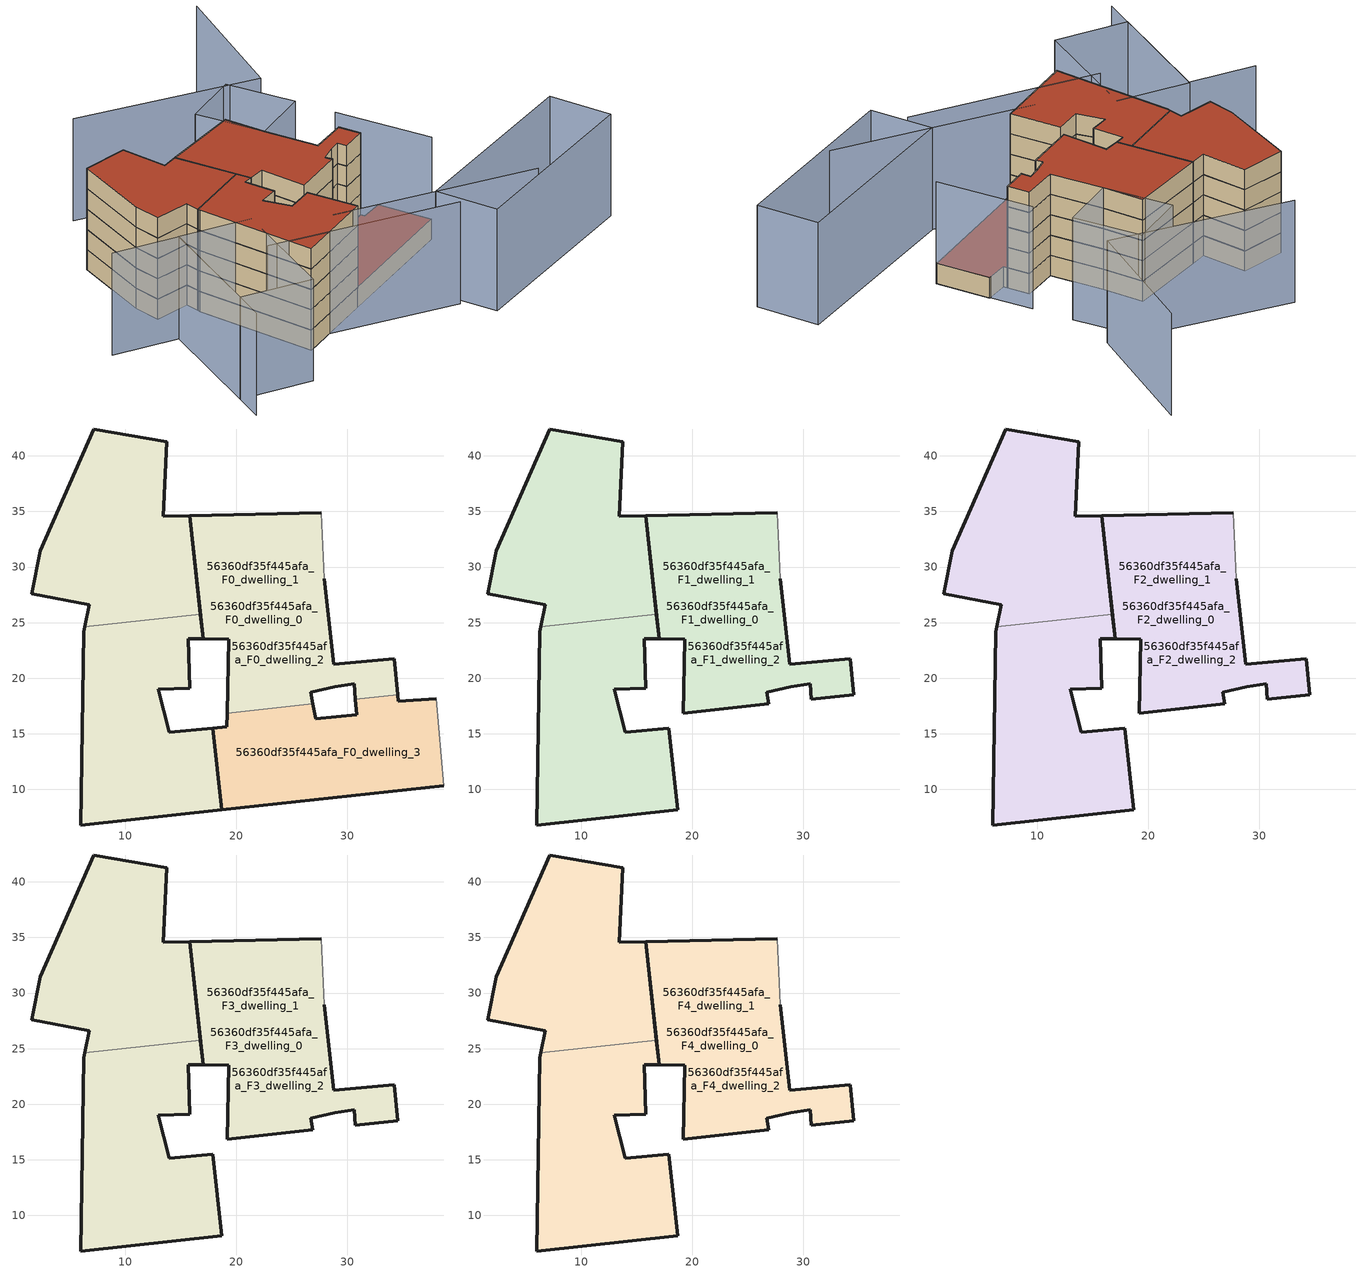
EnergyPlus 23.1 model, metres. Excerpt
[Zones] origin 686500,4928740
56360df35f445afa_F0_dwelling_0
 floor ground (EU_floor_Construction): 34.51,18.5 34.19,21.73 28.77,21.23 27.92,28.93 27.64,34.86 15.82,34.63 16.78,25.75 16.78,25.74 17.01,23.55 19.3,23.52 19.18,16.85 26.89,17.68 26.68,18.71 28.84,19.24 30.59,19.48 30.72,18.09 z0; 16.78,25.75 15.82,34.63 16.78,25.74 z0; 16.78,25.74 15.82,34.63 13.43,34.58 13.75,41.25 7.18,42.41 2.34,31.47 1.58,27.59 6.75,26.58 6.37,24.62 z0
 wall outside (EU_wall_Construction): 6.37,24.62 6.75,26.58 1.58,27.59 2.34,31.47 7.18,42.41 13.75,41.25 13.43,34.58 15.82,34.63 16.78,25.75 z0:3
 wall to 56360df35f445afa_F0_dwelling_1 (EU_wall_Construction): 16.78,25.74 6.37,24.62 z0:3
56360df35f445afa_F0_dwelling_1
 floor ground (EU_floor_Construction): 34.51,18.5 34.19,21.73 28.77,21.23 27.92,28.93 27.64,34.86 15.82,34.63 16.78,25.74 16.78,25.75 17.01,23.55 19.3,23.52 19.18,16.85 26.89,17.68 26.68,18.71 28.84,19.24 30.59,19.48 30.72,18.09 z0; 17.01,23.55 16.78,25.75 16.78,25.74 z0; 18.67,8.16 17.88,15.5 13.95,15.13 12.96,19.01 15.81,19.12 15.66,23.57 17.01,23.55 16.78,25.74 6.37,24.62 6.28,24.2 6,6.79 z0
 wall outside (EU_wall_Construction): 16.78,25.75 17.01,23.55 15.66,23.57 15.81,19.12 12.96,19.01 13.95,15.13 17.88,15.5 18.67,8.16 6,6.79 6.28,24.2 6.37,24.62 z0:3
56360df35f445afa_F0_dwelling_2
 floor ground (EU_floor_Construction): 34.51,18.5 34.19,21.73 28.77,21.23 27.92,28.93 27.64,34.86 15.82,34.63 16.78,25.75 17.01,23.55 19.3,23.52 19.18,16.85 26.89,17.68 26.68,18.71 28.84,19.24 30.59,19.48 30.72,18.09 z0; 16.78,25.75 15.82,34.63 16.78,25.74 z0; 16.78,25.74 15.82,34.63 13.43,34.58 13.75,41.25 7.18,42.41 2.34,31.47 1.58,27.59 6.75,26.58 6.37,24.62 z0; 17.01,23.55 16.78,25.75 16.78,25.74 z0; 18.67,8.16 17.88,15.5 13.95,15.13 12.96,19.01 15.81,19.12 15.66,23.57 17.01,23.55 16.78,25.74 6.37,24.62 6.28,24.2 6,6.79 z0
 wall outside (EU_wall_Construction): 19.18,16.85 19.3,23.52 17.01,23.55 15.82,34.63 27.64,34.86 / 27.92,28.93 28.77,21.23 34.19,21.73 34.51,18.5 / 30.72,18.09 30.59,19.48 28.84,19.24 26.68,18.71 26.89,17.68 z0:3
 wall adiabatic (EU_wall_Construction): 27.64,34.86 27.92,28.93 z0:3
 wall to 56360df35f445afa_F0_dwelling_3 (EU_wall_Construction): 26.89,17.68 19.18,16.85 / 34.51,18.5 30.72,18.09 z0:3
56360df35f445afa_F0_dwelling_3
 floor ground (EU_floor_Construction): 38.67,10.31 37.97,18.15 34.57,17.95 34.51,18.5 30.72,18.09 30.84,16.7 27.14,16.37 26.89,17.68 19.18,16.85 19.15,15.62 17.88,15.5 18.67,8.16 z0
 wall outside (EU_wall_Construction): 38.67,10.31 18.67,8.16 17.88,15.5 19.15,15.62 19.18,16.85 / 26.89,17.68 27.14,16.37 30.84,16.7 30.72,18.09 / 34.51,18.5 34.57,17.95 37.97,18.15 z0:3
 wall adiabatic (EU_wall_Construction): 37.97,18.15 38.67,10.31 z0:3
 roof outside (EU_roof_Construction): 37.97,18.15 38.67,10.31 18.67,8.16 17.88,15.5 19.15,15.62 19.18,16.85 26.89,17.68 27.14,16.37 30.84,16.7 30.72,18.09 34.51,18.5 34.57,17.95 z3
56360df35f445afa_F1_dwelling_0
 floor outside (EU_floor_Construction): 34.51,18.5 34.19,21.73 28.77,21.23 27.92,28.93 27.64,34.86 15.82,34.63 16.78,25.75 16.78,25.74 17.01,23.55 19.3,23.52 19.18,16.85 26.89,17.68 26.68,18.71 28.84,19.24 30.59,19.48 30.72,18.09 z3; 16.78,25.75 15.82,34.63 16.78,25.74 z3; 16.78,25.74 15.82,34.63 13.43,34.58 13.75,41.25 7.18,42.41 2.34,31.47 1.58,27.59 6.75,26.58 6.37,24.62 z3
 wall outside (EU_wall_Construction): 6.37,24.62 6.75,26.58 1.58,27.59 2.34,31.47 7.18,42.41 13.75,41.25 13.43,34.58 15.82,34.63 16.78,25.75 z3:6
 wall to 56360df35f445afa_F1_dwelling_1 (EU_wall_Construction): 16.78,25.74 6.37,24.62 z3:6
56360df35f445afa_F1_dwelling_1
 floor to 56360df35f445afa_F0_dwelling_1 (EU_floor_Construction): 18.67,8.16 17.88,15.5 13.95,15.13 12.96,19.01 15.81,19.12 15.66,23.57 17.01,23.55 16.78,25.74 6.37,24.62 6.28,24.2 6,6.79 z3; 34.51,18.5 34.19,21.73 28.77,21.23 27.92,28.93 27.64,34.86 15.82,34.63 16.78,25.74 16.78,25.75 17.01,23.55 19.3,23.52 19.18,16.85 26.89,17.68 26.68,18.71 28.84,19.24 30.59,19.48 30.72,18.09 z3; 17.01,23.55 16.78,25.75 16.78,25.74 z3
 wall outside (EU_wall_Construction): 16.78,25.75 17.01,23.55 15.66,23.57 15.81,19.12 12.96,19.01 13.95,15.13 17.88,15.5 18.67,8.16 6,6.79 6.28,24.2 6.37,24.62 z3:6
56360df35f445afa_F1_dwelling_2
 floor outside (EU_floor_Construction): 17.01,23.55 16.78,25.75 16.78,25.74 z3; 18.67,8.16 17.88,15.5 13.95,15.13 12.96,19.01 15.81,19.12 15.66,23.57 17.01,23.55 16.78,25.74 6.37,24.62 6.28,24.2 6,6.79 z3
 floor to 56360df35f445afa_F0_dwelling_2 (EU_floor_Construction): 34.51,18.5 34.19,21.73 28.77,21.23 27.92,28.93 27.64,34.86 15.82,34.63 16.78,25.75 17.01,23.55 19.3,23.52 19.18,16.85 26.89,17.68 26.68,18.71 28.84,19.24 30.59,19.48 30.72,18.09 z3; 16.78,25.75 15.82,34.63 16.78,25.74 z3; 16.78,25.74 15.82,34.63 13.43,34.58 13.75,41.25 7.18,42.41 2.34,31.47 1.58,27.59 6.75,26.58 6.37,24.62 z3
 wall outside (EU_wall_Construction): 27.92,28.93 28.77,21.23 34.19,21.73 34.51,18.5 30.72,18.09 30.59,19.48 28.84,19.24 26.68,18.71 26.89,17.68 19.18,16.85 19.3,23.52 17.01,23.55 15.82,34.63 27.64,34.86 z3:6
 wall adiabatic (EU_wall_Construction): 27.64,34.86 27.92,28.93 z3:6
56360df35f445afa_F2_dwelling_0
 floor outside (EU_floor_Construction): 34.51,18.5 34.19,21.73 28.77,21.23 27.92,28.93 27.64,34.86 15.82,34.63 16.78,25.75 16.78,25.74 17.01,23.55 19.3,23.52 19.18,16.85 26.89,17.68 26.68,18.71 28.84,19.24 30.59,19.48 30.72,18.09 z6; 16.78,25.75 15.82,34.63 16.78,25.74 z6; 16.78,25.74 15.82,34.63 13.43,34.58 13.75,41.25 7.18,42.41 2.34,31.47 1.58,27.59 6.75,26.58 6.37,24.62 z6
 wall outside (EU_wall_Construction): 6.37,24.62 6.75,26.58 1.58,27.59 2.34,31.47 7.18,42.41 13.75,41.25 13.43,34.58 15.82,34.63 16.78,25.75 z6:9
 wall to 56360df35f445afa_F2_dwelling_1 (EU_wall_Construction): 16.78,25.74 6.37,24.62 z6:9
56360df35f445afa_F2_dwelling_1
 floor to 56360df35f445afa_F1_dwelling_1 (EU_floor_Construction): 18.67,8.16 17.88,15.5 13.95,15.13 12.96,19.01 15.81,19.12 15.66,23.57 17.01,23.55 16.78,25.74 6.37,24.62 6.28,24.2 6,6.79 z6; 34.51,18.5 34.19,21.73 28.77,21.23 27.92,28.93 27.64,34.86 15.82,34.63 16.78,25.74 16.78,25.75 17.01,23.55 19.3,23.52 19.18,16.85 26.89,17.68 26.68,18.71 28.84,19.24 30.59,19.48 30.72,18.09 z6; 17.01,23.55 16.78,25.75 16.78,25.74 z6
 wall outside (EU_wall_Construction): 16.78,25.75 17.01,23.55 15.66,23.57 15.81,19.12 12.96,19.01 13.95,15.13 17.88,15.5 18.67,8.16 6,6.79 6.28,24.2 6.37,24.62 z6:9
56360df35f445afa_F2_dwelling_2
 floor outside (EU_floor_Construction): 17.01,23.55 16.78,25.75 16.78,25.74 z6; 18.67,8.16 17.88,15.5 13.95,15.13 12.96,19.01 15.81,19.12 15.66,23.57 17.01,23.55 16.78,25.74 6.37,24.62 6.28,24.2 6,6.79 z6
 floor to 56360df35f445afa_F1_dwelling_2 (EU_floor_Construction): 34.51,18.5 34.19,21.73 28.77,21.23 27.92,28.93 27.64,34.86 15.82,34.63 16.78,25.75 17.01,23.55 19.3,23.52 19.18,16.85 26.89,17.68 26.68,18.71 28.84,19.24 30.59,19.48 30.72,18.09 z6; 16.78,25.75 15.82,34.63 16.78,25.74 z6; 16.78,25.74 15.82,34.63 13.43,34.58 13.75,41.25 7.18,42.41 2.34,31.47 1.58,27.59 6.75,26.58 6.37,24.62 z6
 wall outside (EU_wall_Construction): 27.92,28.93 28.77,21.23 34.19,21.73 34.51,18.5 30.72,18.09 30.59,19.48 28.84,19.24 26.68,18.71 26.89,17.68 19.18,16.85 19.3,23.52 17.01,23.55 15.82,34.63 27.64,34.86 z6:9
 wall adiabatic (EU_wall_Construction): 27.64,34.86 27.92,28.93 z6:9
56360df35f445afa_F3_dwelling_0
 floor outside (EU_floor_Construction): 34.51,18.5 34.19,21.73 28.77,21.23 27.92,28.93 27.64,34.86 15.82,34.63 16.78,25.75 16.78,25.74 17.01,23.55 19.3,23.52 19.18,16.85 26.89,17.68 26.68,18.71 28.84,19.24 30.59,19.48 30.72,18.09 z9; 16.78,25.75 15.82,34.63 16.78,25.74 z9; 16.78,25.74 15.82,34.63 13.43,34.58 13.75,41.25 7.18,42.41 2.34,31.47 1.58,27.59 6.75,26.58 6.37,24.62 z9
 wall outside (EU_wall_Construction): 6.37,24.62 6.75,26.58 1.58,27.59 2.34,31.47 7.18,42.41 13.75,41.25 13.43,34.58 15.82,34.63 16.78,25.75 z9:12
 wall to 56360df35f445afa_F3_dwelling_1 (EU_wall_Construction): 16.78,25.74 6.37,24.62 z9:12
56360df35f445afa_F3_dwelling_1
 floor to 56360df35f445afa_F2_dwelling_1 (EU_floor_Construction): 18.67,8.16 17.88,15.5 13.95,15.13 12.96,19.01 15.81,19.12 15.66,23.57 17.01,23.55 16.78,25.74 6.37,24.62 6.28,24.2 6,6.79 z9; 34.51,18.5 34.19,21.73 28.77,21.23 27.92,28.93 27.64,34.86 15.82,34.63 16.78,25.74 16.78,25.75 17.01,23.55 19.3,23.52 19.18,16.85 26.89,17.68 26.68,18.71 28.84,19.24 30.59,19.48 30.72,18.09 z9; 17.01,23.55 16.78,25.75 16.78,25.74 z9
 wall outside (EU_wall_Construction): 16.78,25.75 17.01,23.55 15.66,23.57 15.81,19.12 12.96,19.01 13.95,15.13 17.88,15.5 18.67,8.16 6,6.79 6.28,24.2 6.37,24.62 z9:12
56360df35f445afa_F3_dwelling_2
 floor outside (EU_floor_Construction): 17.01,23.55 16.78,25.75 16.78,25.74 z9; 18.67,8.16 17.88,15.5 13.95,15.13 12.96,19.01 15.81,19.12 15.66,23.57 17.01,23.55 16.78,25.74 6.37,24.62 6.28,24.2 6,6.79 z9
 floor to 56360df35f445afa_F2_dwelling_2 (EU_floor_Construction): 34.51,18.5 34.19,21.73 28.77,21.23 27.92,28.93 27.64,34.86 15.82,34.63 16.78,25.75 17.01,23.55 19.3,23.52 19.18,16.85 26.89,17.68 26.68,18.71 28.84,19.24 30.59,19.48 30.72,18.09 z9; 16.78,25.75 15.82,34.63 16.78,25.74 z9; 16.78,25.74 15.82,34.63 13.43,34.58 13.75,41.25 7.18,42.41 2.34,31.47 1.58,27.59 6.75,26.58 6.37,24.62 z9
 wall outside (EU_wall_Construction): 27.92,28.93 28.77,21.23 34.19,21.73 34.51,18.5 30.72,18.09 30.59,19.48 28.84,19.24 26.68,18.71 26.89,17.68 19.18,16.85 19.3,23.52 17.01,23.55 15.82,34.63 27.64,34.86 z9:12
 wall adiabatic (EU_wall_Construction): 27.64,34.86 27.92,28.93 z9:12
56360df35f445afa_F4_dwelling_0
 floor outside (EU_floor_Construction): 34.51,18.5 34.19,21.73 28.77,21.23 27.92,28.93 27.64,34.86 15.82,34.63 16.78,25.75 16.78,25.74 17.01,23.55 19.3,23.52 19.18,16.85 26.89,17.68 26.68,18.71 28.84,19.24 30.59,19.48 30.72,18.09 z12; 16.78,25.75 15.82,34.63 16.78,25.74 z12; 16.78,25.74 15.82,34.63 13.43,34.58 13.75,41.25 7.18,42.41 2.34,31.47 1.58,27.59 6.75,26.58 6.37,24.62 z12
 wall outside (EU_wall_Construction): 6.37,24.62 6.75,26.58 1.58,27.59 2.34,31.47 7.18,42.41 13.75,41.25 13.43,34.58 15.82,34.63 16.78,25.75 z12:15
 wall to 56360df35f445afa_F4_dwelling_1 (EU_wall_Construction): 16.78,25.74 6.37,24.62 z12:15
 roof outside (EU_roof_Construction): 15.82,34.63 16.78,25.75 16.78,25.74 z15; 13.75,41.25 13.43,34.58 15.82,34.63 16.78,25.74 6.37,24.62 6.75,26.58 1.58,27.59 2.34,31.47 7.18,42.41 z15; 27.64,34.86 27.92,28.93 28.77,21.23 34.19,21.73 34.51,18.5 30.72,18.09 30.59,19.48 28.84,19.24 26.68,18.71 26.89,17.68 19.18,16.85 19.3,23.52 17.01,23.55 16.78,25.74 16.78,25.75 15.82,34.63 z15
56360df35f445afa_F4_dwelling_1
 floor to 56360df35f445afa_F3_dwelling_1 (EU_floor_Construction): 18.67,8.16 17.88,15.5 13.95,15.13 12.96,19.01 15.81,19.12 15.66,23.57 17.01,23.55 16.78,25.74 6.37,24.62 6.28,24.2 6,6.79 z12; 34.51,18.5 34.19,21.73 28.77,21.23 27.92,28.93 27.64,34.86 15.82,34.63 16.78,25.74 16.78,25.75 17.01,23.55 19.3,23.52 19.18,16.85 26.89,17.68 26.68,18.71 28.84,19.24 30.59,19.48 30.72,18.09 z12; 17.01,23.55 16.78,25.75 16.78,25.74 z12
 wall outside (EU_wall_Construction): 16.78,25.75 17.01,23.55 15.66,23.57 15.81,19.12 12.96,19.01 13.95,15.13 17.88,15.5 18.67,8.16 6,6.79 6.28,24.2 6.37,24.62 z12:15
 roof outside (EU_roof_Construction): 16.78,25.75 17.01,23.55 16.78,25.74 z15; 16.78,25.74 17.01,23.55 15.66,23.57 15.81,19.12 12.96,19.01 13.95,15.13 17.88,15.5 18.67,8.16 6,6.79 6.28,24.2 6.37,24.62 z15; 27.64,34.86 27.92,28.93 28.77,21.23 34.19,21.73 34.51,18.5 30.72,18.09 30.59,19.48 28.84,19.24 26.68,18.71 26.89,17.68 19.18,16.85 19.3,23.52 17.01,23.55 16.78,25.75 16.78,25.74 15.82,34.63 z15
56360df35f445afa_F4_dwelling_2
 floor outside (EU_floor_Construction): 17.01,23.55 16.78,25.75 16.78,25.74 z12; 18.67,8.16 17.88,15.5 13.95,15.13 12.96,19.01 15.81,19.12 15.66,23.57 17.01,23.55 16.78,25.74 6.37,24.62 6.28,24.2 6,6.79 z12
 floor to 56360df35f445afa_F3_dwelling_2 (EU_floor_Construction): 34.51,18.5 34.19,21.73 28.77,21.23 27.92,28.93 27.64,34.86 15.82,34.63 16.78,25.75 17.01,23.55 19.3,23.52 19.18,16.85 26.89,17.68 26.68,18.71 28.84,19.24 30.59,19.48 30.72,18.09 z12; 16.78,25.75 15.82,34.63 16.78,25.74 z12; 16.78,25.74 15.82,34.63 13.43,34.58 13.75,41.25 7.18,42.41 2.34,31.47 1.58,27.59 6.75,26.58 6.37,24.62 z12
 wall outside (EU_wall_Construction): 27.92,28.93 28.77,21.23 34.19,21.73 34.51,18.5 30.72,18.09 30.59,19.48 28.84,19.24 26.68,18.71 26.89,17.68 19.18,16.85 19.3,23.52 17.01,23.55 15.82,34.63 27.64,34.86 z12:15
 wall adiabatic (EU_wall_Construction): 27.64,34.86 27.92,28.93 z12:15
 roof outside (EU_roof_Construction): 15.82,34.63 16.78,25.75 16.78,25.74 z15; 13.75,41.25 13.43,34.58 15.82,34.63 16.78,25.74 6.37,24.62 6.75,26.58 1.58,27.59 2.34,31.47 7.18,42.41 z15; 27.64,34.86 27.92,28.93 28.77,21.23 34.19,21.73 34.51,18.5 30.72,18.09 30.59,19.48 28.84,19.24 26.68,18.71 26.89,17.68 19.18,16.85 19.3,23.52 17.01,23.55 16.78,25.75 15.82,34.63 z15; 16.78,25.75 17.01,23.55 16.78,25.74 z15; 16.78,25.74 17.01,23.55 15.66,23.57 15.81,19.12 12.96,19.01 13.95,15.13 17.88,15.5 18.67,8.16 6,6.79 6.28,24.2 6.37,24.62 z15
shading: 3.54,11.81 26.87,-2.18 / 14.96,9.42 39.69,-5.49 / 38.67,10.31 37.09,24.21 / -9.31,27.21 -0.94,22.51 / -0.94,22.51 -11.82,3.18 / 49.95,54.49 39.03,37.08 / 39.03,37.08 16.74,51.05 / 27.34,1.96 56.03,3.81 / 56.03,3.81 56.62,-5.27 / 56.62,-5.27 27.93,-7.13 / 27.93,-7.13 27.34,1.96 / -9.55,7.22 -0.99,22.67 / -0.99,22.67 8.18,17.6 / 8.18,17.6 -0.37,2.14 / -0.37,2.14 -9.55,7.22 / 36.56,30.09 27.92,28.93 / 27.92,28.93 26.6,38.8 / 26.6,38.8 35.24,39.96 / 35.24,39.96 36.56,30.09 z0:15
[Building]
EU S2 Campaign: North Axis=0; Terrain=City; Solar Distribution=FullExterior
[Site:Location]
Bologna: Latitude=44.5; Longitude=11.25; Time Zone=1; Elevation=37
[SizingPeriod:WeatherFileDays]
AnnualSizingPeriod: Begin Month=1; Begin Day of Month=1; End Month=12; End Day of Month=31; Day of Week for Start Day=Monday; Use Weather File Daylight Saving Period=No; Use Weather File Rain and Snow Indicators=No
[MATERIAL]
EU_InternalMass_Material: Roughness=MediumRough; Thickness=0.1; Conductivity=1; Density=1800; Specific Heat=900; Thermal Absorptance=0.9; Solar Absorptance=0.7; Visible Absorptance=0.7
[MATERIAL:NOMASS] Roughness=MediumRough; Thermal Absorptance=0.9; Solar Absorptance=0.7; Visible Absorptance=0.7
Name | Thermal Resistance
EU_wall_NoMass | 0.905828
EU_roof_NoMass | 0.37593
EU_floor_NoMass | 0.67114
[CONSTRUCTION]
EU_wall_Construction: EU_wall_NoMass
EU_roof_Construction: EU_roof_NoMass
EU_floor_Construction: EU_floor_NoMass
EU_InternalMass_Construction: EU_InternalMass_Material
[ZONE] Type=1; Multiplier=1; Ceiling Height=autocalculate; Floor Area=autocalculate; Part of Total Floor Area=Yes
Name | Volume
56360df35f445afa_F0_dwelling_0; 56360df35f445afa_F1_dwelling_0; 56360df35f445afa_F2_dwelling_0; 56360df35f445afa_F3_dwelling_0; 56360df35f445afa_F4_dwelling_0 | 1154.77
56360df35f445afa_F0_dwelling_1; 56360df35f445afa_F1_dwelling_1; 56360df35f445afa_F2_dwelling_1; 56360df35f445afa_F3_dwelling_1; 56360df35f445afa_F4_dwelling_1 | 1154.78
56360df35f445afa_F0_dwelling_2; 56360df35f445afa_F1_dwelling_2; 56360df35f445afa_F2_dwelling_2; 56360df35f445afa_F3_dwelling_2; 56360df35f445afa_F4_dwelling_2 | 1704.11
56360df35f445afa_F0_dwelling_3 | 493.217
[INTERNALMASS] Construction=EU_InternalMass_Construction
Name | Zone or ZoneList | Surface Area
56360df35f445afa_F0_dwelling_0_EU_InternalMass | 56360df35f445afa_F0_dwelling_0 | 183.11
56360df35f445afa_F0_dwelling_1_EU_InternalMass | 56360df35f445afa_F0_dwelling_1 | 183.112
56360df35f445afa_F0_dwelling_2_EU_InternalMass | 56360df35f445afa_F0_dwelling_2 | 201.816
56360df35f445afa_F0_dwelling_3_EU_InternalMass | 56360df35f445afa_F0_dwelling_3 | 164.406
56360df35f445afa_F1_dwelling_0_EU_InternalMass | 56360df35f445afa_F1_dwelling_0 | 366.219
56360df35f445afa_F1_dwelling_1_EU_InternalMass | 56360df35f445afa_F1_dwelling_1 | 201.816
56360df35f445afa_F1_dwelling_2_EU_InternalMass | 56360df35f445afa_F1_dwelling_2 | 164.406
56360df35f445afa_F2_dwelling_0_EU_InternalMass | 56360df35f445afa_F2_dwelling_0 | 366.219
56360df35f445afa_F2_dwelling_1_EU_InternalMass | 56360df35f445afa_F2_dwelling_1 | 201.816
56360df35f445afa_F2_dwelling_2_EU_InternalMass | 56360df35f445afa_F2_dwelling_2 | 164.406
56360df35f445afa_F3_dwelling_0_EU_InternalMass | 56360df35f445afa_F3_dwelling_0 | 366.219
56360df35f445afa_F3_dwelling_1_EU_InternalMass | 56360df35f445afa_F3_dwelling_1 | 201.816
56360df35f445afa_F3_dwelling_2_EU_InternalMass | 56360df35f445afa_F3_dwelling_2 | 164.406
56360df35f445afa_F4_dwelling_0_EU_InternalMass | 56360df35f445afa_F4_dwelling_0 | 366.219
56360df35f445afa_F4_dwelling_1_EU_InternalMass | 56360df35f445afa_F4_dwelling_1 | 201.816
56360df35f445afa_F4_dwelling_2_EU_InternalMass | 56360df35f445afa_F4_dwelling_2 | 164.406
[OTHEREQUIPMENT] Fuel Type=Electricity; Design Level Calculation Method=Watts/Area; Power per Zone Floor Area=1; Fraction Latent=0; Fraction Radiant=0; Fraction Lost=0; Carbon Dioxide Generation Rate=0; EndUse Subcategory=EU_Step8_InternalGains
Name | Zone or ZoneList or Space or SpaceList | Schedule
EU_Step8_InternalGain_56360df35f445afa_F0_dwelling_0_f000 | 56360df35f445afa_F0_dwelling_0 | EU_Step8_GainSchedule_56360df35f445afa_F0_dwelling_0_f000
EU_Step8_InternalGain_56360df35f445afa_F0_dwelling_1_f000 | 56360df35f445afa_F0_dwelling_1 | EU_Step8_GainSchedule_56360df35f445afa_F0_dwelling_1_f000
EU_Step8_InternalGain_56360df35f445afa_F0_dwelling_2_f000 | 56360df35f445afa_F0_dwelling_2 | EU_Step8_GainSchedule_56360df35f445afa_F0_dwelling_2_f000
EU_Step8_InternalGain_56360df35f445afa_F0_dwelling_3_f000 | 56360df35f445afa_F0_dwelling_3 | EU_Step8_GainSchedule_56360df35f445afa_F0_dwelling_3_f000
EU_Step8_InternalGain_56360df35f445afa_F1_dwelling_0_f000 | 56360df35f445afa_F1_dwelling_0 | EU_Step8_GainSchedule_56360df35f445afa_F1_dwelling_0_f000
EU_Step8_InternalGain_56360df35f445afa_F1_dwelling_1_f000 | 56360df35f445afa_F1_dwelling_1 | EU_Step8_GainSchedule_56360df35f445afa_F1_dwelling_1_f000
EU_Step8_InternalGain_56360df35f445afa_F1_dwelling_2_f000 | 56360df35f445afa_F1_dwelling_2 | EU_Step8_GainSchedule_56360df35f445afa_F1_dwelling_2_f000
EU_Step8_InternalGain_56360df35f445afa_F2_dwelling_0_f000 | 56360df35f445afa_F2_dwelling_0 | EU_Step8_GainSchedule_56360df35f445afa_F2_dwelling_0_f000
EU_Step8_InternalGain_56360df35f445afa_F2_dwelling_1_f000 | 56360df35f445afa_F2_dwelling_1 | EU_Step8_GainSchedule_56360df35f445afa_F2_dwelling_1_f000
EU_Step8_InternalGain_56360df35f445afa_F2_dwelling_2_f000 | 56360df35f445afa_F2_dwelling_2 | EU_Step8_GainSchedule_56360df35f445afa_F2_dwelling_2_f000
EU_Step8_InternalGain_56360df35f445afa_F3_dwelling_0_f000 | 56360df35f445afa_F3_dwelling_0 | EU_Step8_GainSchedule_56360df35f445afa_F3_dwelling_0_f000
EU_Step8_InternalGain_56360df35f445afa_F3_dwelling_1_f000 | 56360df35f445afa_F3_dwelling_1 | EU_Step8_GainSchedule_56360df35f445afa_F3_dwelling_1_f000
EU_Step8_InternalGain_56360df35f445afa_F3_dwelling_2_f000 | 56360df35f445afa_F3_dwelling_2 | EU_Step8_GainSchedule_56360df35f445afa_F3_dwelling_2_f000
EU_Step8_InternalGain_56360df35f445afa_F4_dwelling_0_f000 | 56360df35f445afa_F4_dwelling_0 | EU_Step8_GainSchedule_56360df35f445afa_F4_dwelling_0_f000
EU_Step8_InternalGain_56360df35f445afa_F4_dwelling_1_f000 | 56360df35f445afa_F4_dwelling_1 | EU_Step8_GainSchedule_56360df35f445afa_F4_dwelling_1_f000
EU_Step8_InternalGain_56360df35f445afa_F4_dwelling_2_f000 | 56360df35f445afa_F4_dwelling_2 | EU_Step8_GainSchedule_56360df35f445afa_F4_dwelling_2_f000
[ZONEVENTILATION:DESIGNFLOWRATE] Schedule=EU_AlwaysOn; Design Flow Rate Calculation Method=AirChanges/Hour; Air Changes per Hour=0.73129; Ventilation Type=Natural; Fan Pressure Rise=0; Fan Total Efficiency=1; Constant Term Coefficient=1; Temperature Term Coefficient=0; Velocity Term Coefficient=0; Velocity Squared Term Coefficient=0; Minimum Indoor Temperature=-100; Maximum Indoor Temperature=100; Delta Temperature=-100; Minimum Outdoor Temperature=-100; Maximum Outdoor Temperature=100; Maximum Wind Speed=40
Name | Zone or ZoneList or Space or SpaceList
EU_ConstantAir_56360df35f445afa_F0_dwelling_0 | 56360df35f445afa_F0_dwelling_0
EU_ConstantAir_56360df35f445afa_F0_dwelling_1 | 56360df35f445afa_F0_dwelling_1
EU_ConstantAir_56360df35f445afa_F0_dwelling_2 | 56360df35f445afa_F0_dwelling_2
EU_ConstantAir_56360df35f445afa_F0_dwelling_3 | 56360df35f445afa_F0_dwelling_3
EU_ConstantAir_56360df35f445afa_F1_dwelling_0 | 56360df35f445afa_F1_dwelling_0
EU_ConstantAir_56360df35f445afa_F1_dwelling_1 | 56360df35f445afa_F1_dwelling_1
EU_ConstantAir_56360df35f445afa_F1_dwelling_2 | 56360df35f445afa_F1_dwelling_2
EU_ConstantAir_56360df35f445afa_F2_dwelling_0 | 56360df35f445afa_F2_dwelling_0
EU_ConstantAir_56360df35f445afa_F2_dwelling_1 | 56360df35f445afa_F2_dwelling_1
EU_ConstantAir_56360df35f445afa_F2_dwelling_2 | 56360df35f445afa_F2_dwelling_2
EU_ConstantAir_56360df35f445afa_F3_dwelling_0 | 56360df35f445afa_F3_dwelling_0
EU_ConstantAir_56360df35f445afa_F3_dwelling_1 | 56360df35f445afa_F3_dwelling_1
EU_ConstantAir_56360df35f445afa_F3_dwelling_2 | 56360df35f445afa_F3_dwelling_2
EU_ConstantAir_56360df35f445afa_F4_dwelling_0 | 56360df35f445afa_F4_dwelling_0
EU_ConstantAir_56360df35f445afa_F4_dwelling_1 | 56360df35f445afa_F4_dwelling_1
EU_ConstantAir_56360df35f445afa_F4_dwelling_2 | 56360df35f445afa_F4_dwelling_2
[HVACTEMPLATE:THERMOSTAT] Constant Heating Setpoint=20; Constant Cooling Setpoint=50
EU_HeatOnly_56360df35f445afa_F0_dwelling_0; EU_HeatOnly_56360df35f445afa_F0_dwelling_1; EU_HeatOnly_56360df35f445afa_F0_dwelling_2; EU_HeatOnly_56360df35f445afa_F0_dwelling_3; EU_HeatOnly_56360df35f445afa_F1_dwelling_0; EU_HeatOnly_56360df35f445afa_F1_dwelling_1; EU_HeatOnly_56360df35f445afa_F1_dwelling_2; EU_HeatOnly_56360df35f445afa_F2_dwelling_0; EU_HeatOnly_56360df35f445afa_F2_dwelling_1; EU_HeatOnly_56360df35f445afa_F2_dwelling_2; EU_HeatOnly_56360df35f445afa_F3_dwelling_0; EU_HeatOnly_56360df35f445afa_F3_dwelling_1; EU_HeatOnly_56360df35f445afa_F3_dwelling_2; EU_HeatOnly_56360df35f445afa_F4_dwelling_0; EU_HeatOnly_56360df35f445afa_F4_dwelling_1; EU_HeatOnly_56360df35f445afa_F4_dwelling_2
[HVACTEMPLATE:ZONE:IDEALLOADSAIRSYSTEM] System Availability Schedule=EU_AlwaysOn; Maximum Heating Supply Air Temperature=50; Minimum Cooling Supply Air Temperature=13; Maximum Heating Supply Air Humidity Ratio=0.0156; Minimum Cooling Supply Air Humidity Ratio=0.0077; Heating Limit=NoLimit; Cooling Limit=NoLimit; Heating Availability Schedule=EU_AlwaysOn; Cooling Availability Schedule=EU_CoolingOff; Dehumidification Control Type=ConstantSensibleHeatRatio; Cooling Sensible Heat Ratio=0.7; Dehumidification Setpoint=60; Humidification Control Type=None; Humidification Setpoint=30; Outdoor Air Method=None; Outdoor Air Flow Rate per Person=0.00944; Outdoor Air Flow Rate per Zone Floor Area=0; Outdoor Air Flow Rate per Zone=0; Demand Controlled Ventilation Type=None; Outdoor Air Economizer Type=NoEconomizer; Heat Recovery Type=None; Sensible Heat Recovery Effectiveness=0.7; Latent Heat Recovery Effectiveness=0.65
Name | Template Thermostat
56360df35f445afa_F0_dwelling_0 | EU_HeatOnly_56360df35f445afa_F0_dwelling_0
56360df35f445afa_F0_dwelling_1 | EU_HeatOnly_56360df35f445afa_F0_dwelling_1
56360df35f445afa_F0_dwelling_2 | EU_HeatOnly_56360df35f445afa_F0_dwelling_2
56360df35f445afa_F0_dwelling_3 | EU_HeatOnly_56360df35f445afa_F0_dwelling_3
56360df35f445afa_F1_dwelling_0 | EU_HeatOnly_56360df35f445afa_F1_dwelling_0
56360df35f445afa_F1_dwelling_1 | EU_HeatOnly_56360df35f445afa_F1_dwelling_1
56360df35f445afa_F1_dwelling_2 | EU_HeatOnly_56360df35f445afa_F1_dwelling_2
56360df35f445afa_F2_dwelling_0 | EU_HeatOnly_56360df35f445afa_F2_dwelling_0
56360df35f445afa_F2_dwelling_1 | EU_HeatOnly_56360df35f445afa_F2_dwelling_1
56360df35f445afa_F2_dwelling_2 | EU_HeatOnly_56360df35f445afa_F2_dwelling_2
56360df35f445afa_F3_dwelling_0 | EU_HeatOnly_56360df35f445afa_F3_dwelling_0
56360df35f445afa_F3_dwelling_1 | EU_HeatOnly_56360df35f445afa_F3_dwelling_1
56360df35f445afa_F3_dwelling_2 | EU_HeatOnly_56360df35f445afa_F3_dwelling_2
56360df35f445afa_F4_dwelling_0 | EU_HeatOnly_56360df35f445afa_F4_dwelling_0
56360df35f445afa_F4_dwelling_1 | EU_HeatOnly_56360df35f445afa_F4_dwelling_1
56360df35f445afa_F4_dwelling_2 | EU_HeatOnly_56360df35f445afa_F4_dwelling_2
[SIZING:ZONE] Zone Cooling Design Supply Air Temperature Input Method=SupplyAirTemperature; Zone Cooling Design Supply Air Temperature=13; Zone Heating Design Supply Air Temperature Input Method=SupplyAirTemperature; Zone Heating Design Supply Air Temperature=50; Zone Cooling Design Supply Air Humidity Ratio=0.008; Zone Heating Design Supply Air Humidity Ratio=0.008; Cooling Design Air Flow Method=DesignDay; Cooling Design Air Flow Rate=0; Cooling Minimum Air Flow per Zone Floor Area=0.000762; Cooling Minimum Air Flow=0; Cooling Minimum Air Flow Fraction=0.2; Heating Design Air Flow Method=DesignDay; Heating Design Air Flow Rate=0; Heating Maximum Air Flow per Zone Floor Area=0.002032; Heating Maximum Air Flow=0.141576; Heating Maximum Air Flow Fraction=0.3; Account for Dedicated Outdoor Air System=No; Dedicated Outdoor Air System Control Strategy=NeutralSupplyAir; Dedicated Outdoor Air Low Setpoint Temperature for Design=autosize; Dedicated Outdoor Air High Setpoint Temperature for Design=autosize; Zone Load Sizing Method=Sensible Load Only No Latent Load; Zone Latent Cooling Design Supply Air Humidity Ratio Input Method=HumidityRatioDifference; Zone Cooling Design Supply Air Humidity Ratio Difference=0.005; Zone Latent Heating Design Supply Air Humidity Ratio Input Method=HumidityRatioDifference; Zone Humidification Design Supply Air Humidity Ratio Difference=0.005
56360df35f445afa_F0_dwelling_0; 56360df35f445afa_F0_dwelling_1; 56360df35f445afa_F0_dwelling_2; 56360df35f445afa_F0_dwelling_3; 56360df35f445afa_F1_dwelling_0; 56360df35f445afa_F1_dwelling_1; 56360df35f445afa_F1_dwelling_2; 56360df35f445afa_F2_dwelling_0; 56360df35f445afa_F2_dwelling_1; 56360df35f445afa_F2_dwelling_2; 56360df35f445afa_F3_dwelling_0; 56360df35f445afa_F3_dwelling_1; 56360df35f445afa_F3_dwelling_2; 56360df35f445afa_F4_dwelling_0; 56360df35f445afa_F4_dwelling_1; 56360df35f445afa_F4_dwelling_2
[SCHEDULE:CONSTANT]
Name | Hourly Value
EU_AlwaysOn | 1
EU_CoolingOff | 0
[SCHEDULE:FILE] Column Number=1; Rows to Skip at Top=0; Number of Hours of Data=8760; Column Separator=Comma; Interpolate to Timestep=No; Minutes per Item=60; Adjust Schedule for Daylight Savings=Yes
Name | File
EU_Step8_GainSchedule_56360df35f445afa_F0_dwelling_0_f000 | ../../schedules/56360df35f445afa/56360df35f445afa_F0_dwelling_0_f000_gain.csv
EU_Step8_GainSchedule_56360df35f445afa_F0_dwelling_1_f000 | ../../schedules/56360df35f445afa/56360df35f445afa_F0_dwelling_1_f000_gain.csv
EU_Step8_GainSchedule_56360df35f445afa_F0_dwelling_2_f000 | ../../schedules/56360df35f445afa/56360df35f445afa_F0_dwelling_2_f000_gain.csv
EU_Step8_GainSchedule_56360df35f445afa_F0_dwelling_3_f000 | ../../schedules/56360df35f445afa/56360df35f445afa_F0_dwelling_3_f000_gain.csv
EU_Step8_GainSchedule_56360df35f445afa_F1_dwelling_0_f000 | ../../schedules/56360df35f445afa/56360df35f445afa_F1_dwelling_0_f000_gain.csv
EU_Step8_GainSchedule_56360df35f445afa_F1_dwelling_1_f000 | ../../schedules/56360df35f445afa/56360df35f445afa_F1_dwelling_1_f000_gain.csv
EU_Step8_GainSchedule_56360df35f445afa_F1_dwelling_2_f000 | ../../schedules/56360df35f445afa/56360df35f445afa_F1_dwelling_2_f000_gain.csv
EU_Step8_GainSchedule_56360df35f445afa_F2_dwelling_0_f000 | ../../schedules/56360df35f445afa/56360df35f445afa_F2_dwelling_0_f000_gain.csv
EU_Step8_GainSchedule_56360df35f445afa_F2_dwelling_1_f000 | ../../schedules/56360df35f445afa/56360df35f445afa_F2_dwelling_1_f000_gain.csv
EU_Step8_GainSchedule_56360df35f445afa_F2_dwelling_2_f000 | ../../schedules/56360df35f445afa/56360df35f445afa_F2_dwelling_2_f000_gain.csv
EU_Step8_GainSchedule_56360df35f445afa_F3_dwelling_0_f000 | ../../schedules/56360df35f445afa/56360df35f445afa_F3_dwelling_0_f000_gain.csv
EU_Step8_GainSchedule_56360df35f445afa_F3_dwelling_1_f000 | ../../schedules/56360df35f445afa/56360df35f445afa_F3_dwelling_1_f000_gain.csv
EU_Step8_GainSchedule_56360df35f445afa_F3_dwelling_2_f000 | ../../schedules/56360df35f445afa/56360df35f445afa_F3_dwelling_2_f000_gain.csv
EU_Step8_GainSchedule_56360df35f445afa_F4_dwelling_0_f000 | ../../schedules/56360df35f445afa/56360df35f445afa_F4_dwelling_0_f000_gain.csv
EU_Step8_GainSchedule_56360df35f445afa_F4_dwelling_1_f000 | ../../schedules/56360df35f445afa/56360df35f445afa_F4_dwelling_1_f000_gain.csv
EU_Step8_GainSchedule_56360df35f445afa_F4_dwelling_2_f000 | ../../schedules/56360df35f445afa/56360df35f445afa_F4_dwelling_2_f000_gain.csv
